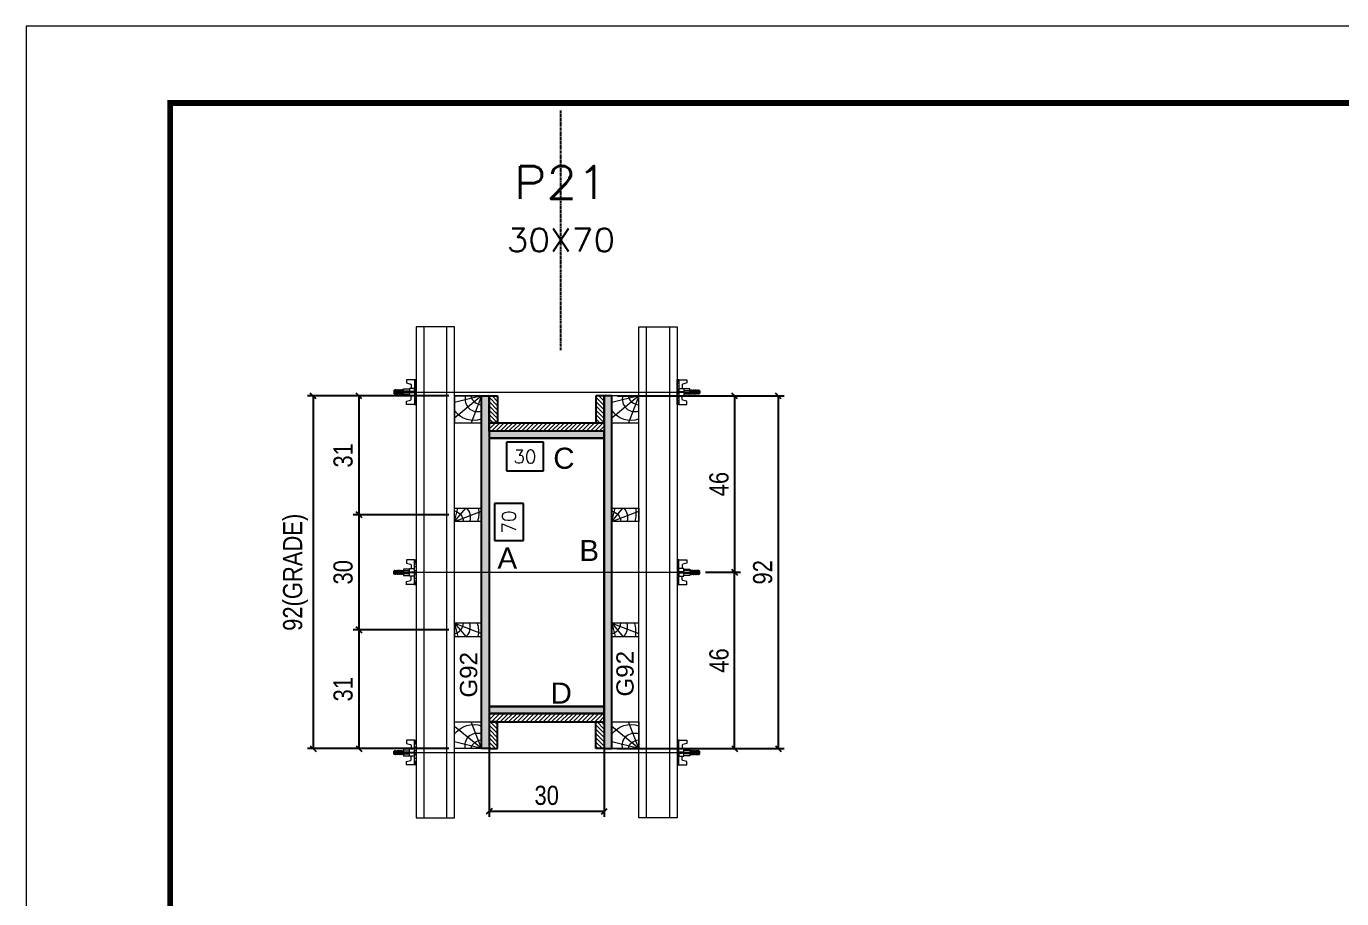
# Model space of a CAD drawing. Extents: x 28748 to 35002, y 14885 to 43501.
# Drawn here: x 30347 to 31033, y 41897 to 42352 of the extents above; entities that cross this region are included whole.
import ezdxf
from ezdxf.enums import TextEntityAlignment as Align

# ---------------------------------------------------------------- set-up
doc = ezdxf.new("R2010")
doc.units = 0
doc.linetypes.add('DASHED', pattern=[0.75, 0.5, -0.25])
doc.linetypes.add('HIDDEN', pattern=[0.375, 0.25, -0.125])
for name, color, linetype in [('CHAPA', 1, 'Continuous'), ('COTA', 241, 'Continuous'), ('MEIO_PONT', 93, 'Continuous'), ('Painéis', 200, 'Continuous'), ('SARRAFO', 251, 'Continuous'), ('Texto de Titulo', 7, 'Continuous'), ('Texto Qtd Sarr', 242, 'Continuous'), ('TEXTO_GERAL', 7, 'Continuous')]:
    doc.layers.add(name, color=color, linetype=linetype)
for name, color, linetype, lineweight in [('Folhas', 255, 'Continuous', 9), ('Hachura', 251, 'Continuous', 9), ('Madeira', 126, 'Continuous', 18), ('Perfil Metálico', 224, 'Continuous', 18), ('SARRAFO DE PRESSAO', 251, 'DASHED', 9), ('Texto Seção', 7, 'Continuous', 15)]:
    doc.layers.add(name, color=color, linetype=linetype, lineweight=lineweight)
doc.styles.add('ARIAL', font='arial.ttf')
doc.styles.add('COTA TECNICA 2X', font='techl___.ttf', dxfattribs={"height": 10})
doc.styles.add('ROMANS', font='romans.shx')
doc.styles.add('SANSSERIF', font='sas_____.pfb')
doc.dimstyles.new('SECAO PILAR', dxfattribs={"dimtxt": 10, "dimasz": 3, "dimexe": 3, "dimexo": 3, "dimgap": 3, "dimtad": 1, "dimdec": 1, "dimlfac": 0.5, "dimzin": 12, "dimdsep": 46, "dimtxsty": 'COTA TECNICA 2X', "dimblk1": 'OBLIQUE', "dimblk2": 'OBLIQUE', "dimsah": 1, "dimcen": 0.9, "dimclrd": 256, "dimclre": 256, "dimclrt": 256, "dimadec": 1, "dimazin": 3, "dimtfac": 1, "dimtdec": 1, "dimtmove": 0, "dimatfit": 3, "dimfxl": 1, "dimtolj": 1, "dimtzin": 12, "dimarcsym": 0})
doc.dimstyles.new('SECÇÃO 2', dxfattribs={"dimtxt": 7, "dimasz": 6, "dimexe": 0.18, "dimexo": 2, "dimgap": -4, "dimtad": 3, "dimdec": 1, "dimlfac": 0.5, "dimzin": 12, "dimdsep": 46, "dimtxsty": 'ROMANS', "dimblk": 'ARCHTICK', "dimcen": 0.09, "dimse1": 1, "dimse2": 1, "dimsd1": 1, "dimsd2": 1, "dimclrd": 180, "dimclre": 5, "dimclrt": 1, "dimadec": 0, "dimazin": 3, "dimtfac": 1, "dimtdec": 1, "dimtofl": 0, "dimtmove": 0, "dimatfit": 3, "dimldrblk": 'ARCHTICK', "dimfxl": 1, "dimtolj": 1, "dimtzin": 0, "dimarcsym": 0})

# ---------------------------------------------------------------- blocks, each defined once
blk = doc.blocks.new('9999999999')
at = {"layer": 'Folhas'}
blk.add_lwpolyline([(98138.98, 34190.21), (99623.98, 34190.21), (99623.98, 35240.21), (98138.98, 35240.21)], close=True, dxfattribs=at)
at = {"layer": 'Folhas', "color": 30, "const_width": 3}
blk.add_lwpolyline([(98213.98, 34230.21), (99583.98, 34230.21), (99583.98, 35200.21), (98213.98, 35200.21)], close=True, dxfattribs=at)
blk = doc.blocks.new('*D199')
at = {"layer": 'COTA', "color": 180, "lineweight": -2, "transparency": 16777216}
for p, q in [((30606.09, 42103.24), (30591.09, 42103.24)), ((30591.09, 42103.24), (30591.09, 42083.91)), ((30606.09, 42083.91), (30606.09, 42103.24)), ((30591.09, 42083.91), (30606.09, 42083.91))]:
    blk.add_line(p, q, dxfattribs=at)
at = {"layer": 'Defpoints', "color": 0, "transparency": 16777216}
for p in [(30588.23, 42137.35), (30588.23, 41997.35), (30610.09, 41997.35)]:
    blk.add_point(p, dxfattribs=at)
at = {"layer": 'COTA', "color": 1, "transparency": 16777216, "insert": (30598.59, 42093.58), "char_height": 7, "attachment_point": 5, "rotation": 90, "style": 'ROMANS'}
blk.add_mtext('\\A1;70', dxfattribs=at)
blk = doc.blocks.new('_ArchTick')
at = {"color": 0, "linetype": 'ByBlock', "const_width": 0.15}
blk.add_lwpolyline([(-0.5, -0.5), (0.5, 0.5)], dxfattribs=at)
blk = doc.blocks.new('_Oblique')
at = {"color": 0, "linetype": 'ByBlock', "lineweight": -2}
blk.add_line((-0.5, -0.5), (0.5, 0.5), dxfattribs=at)
blk = doc.blocks.new('*D200')
at = {"layer": 'COTA', "lineweight": -2, "transparency": 16777216}
for p, q in [((30655.23, 42159.35), (30742.01, 42159.35)), ((30739.01, 42159.35), (30739.01, 41975.35)), ((30655.23, 41975.35), (30742.01, 41975.35))]:
    blk.add_line(p, q, dxfattribs=at)
at = {"layer": 'Defpoints', "color": 0, "transparency": 16777216}
for p in [(30652.23, 42159.35), (30652.23, 41975.35), (30739.01, 41975.35)]:
    blk.add_point(p, dxfattribs=at)
at = {"layer": 'COTA', "lineweight": -2, "transparency": 16777216, "xscale": 3, "yscale": 3, "zscale": 3}
for p, rotation in [((30739.01, 42159.35), 90), ((30739.01, 41975.35), 270)]:
    blk.add_blockref('_Oblique', p, dxfattribs=dict(at, rotation=rotation))
at = {"layer": 'COTA', "transparency": 16777216, "insert": (30730.92, 42067.35), "char_height": 10, "attachment_point": 5, "rotation": 90, "style": 'COTA TECNICA 2X'}
blk.add_mtext('\\A1;92', dxfattribs=at)
blk = doc.blocks.new('*D201')
at = {"layer": 'COTA', "lineweight": -2, "transparency": 16777216}
for p, q in [((30689.23, 42159.35), (30719.24, 42159.35)), ((30716.24, 42159.35), (30716.24, 42067.35)), ((30701.03, 42067.35), (30719.24, 42067.35))]:
    blk.add_line(p, q, dxfattribs=at)
at = {"layer": 'Defpoints', "color": 0, "transparency": 16777216}
for p in [(30686.23, 42159.35), (30698.03, 42067.35), (30716.24, 42067.35)]:
    blk.add_point(p, dxfattribs=at)
at = {"layer": 'COTA', "lineweight": -2, "transparency": 16777216, "xscale": 3, "yscale": 3, "zscale": 3}
for p, rotation in [((30716.24, 42159.35), 90), ((30716.24, 42067.35), 270)]:
    blk.add_blockref('_Oblique', p, dxfattribs=dict(at, rotation=rotation))
at = {"layer": 'COTA', "transparency": 16777216, "insert": (30708.14, 42113.35), "char_height": 10, "attachment_point": 5, "rotation": 90, "style": 'COTA TECNICA 2X'}
blk.add_mtext('\\A1;46', dxfattribs=at)
blk = doc.blocks.new('*D202')
at = {"layer": 'COTA', "lineweight": -2, "transparency": 16777216}
for p, q in [((30701.03, 42067.35), (30719.24, 42067.35)), ((30716.24, 41975.35), (30716.24, 42067.35)), ((30689.23, 41975.35), (30719.24, 41975.35))]:
    blk.add_line(p, q, dxfattribs=at)
at = {"layer": 'Defpoints', "color": 0, "transparency": 16777216}
for p in [(30698.03, 42067.35), (30716.24, 42067.35), (30686.23, 41975.35)]:
    blk.add_point(p, dxfattribs=at)
at = {"layer": 'COTA', "lineweight": -2, "transparency": 16777216, "xscale": 3, "yscale": 3, "zscale": 3}
for p, rotation in [((30716.24, 42067.35), 90), ((30716.24, 41975.35), 270)]:
    blk.add_blockref('_Oblique', p, dxfattribs=dict(at, rotation=rotation))
at = {"layer": 'COTA', "transparency": 16777216, "insert": (30708.14, 42021.35), "char_height": 10, "attachment_point": 5, "rotation": 90, "style": 'COTA TECNICA 2X'}
blk.add_mtext('\\A1;46', dxfattribs=at)
blk = doc.blocks.new('*D203')
at = {"layer": 'COTA', "color": 180, "lineweight": -2, "transparency": 16777216}
for p, q in [((30616.53, 42135.2), (30597.2, 42135.2)), ((30597.2, 42135.2), (30597.2, 42120.2)), ((30616.53, 42120.2), (30616.53, 42135.2)), ((30597.2, 42120.2), (30616.53, 42120.2))]:
    blk.add_line(p, q, dxfattribs=at)
at = {"layer": 'Defpoints', "color": 0, "transparency": 16777216}
for p in [(30588.23, 42137.35), (30648.23, 42137.35), (30648.23, 42116.2)]:
    blk.add_point(p, dxfattribs=at)
at = {"layer": 'COTA', "color": 1, "transparency": 16777216, "insert": (30606.87, 42127.7), "char_height": 7, "attachment_point": 5, "style": 'ROMANS'}
blk.add_mtext('\\A1;30', dxfattribs=at)
blk = doc.blocks.new('titulo1')
at = {"layer": 'Defpoints', "color": 252, "linetype": 'HIDDEN', "ltscale": 2}
blk.add_line((0, 0), (0, 125), dxfattribs=at)
at = {"layer": 'Defpoints', "style": 'ROMANS', "oblique": 15}
blk.add_attdef('FOLHA', text='', height=10, dxfattribs=at).set_placement((0, 15.58), align=Align.MIDDLE_CENTER)
at = {"layer": 'Texto Qtd Sarr', "color": 3, "style": 'ROMANS', "oblique": 15}
for tag, height, p in [('TITULO', 17, (0, 71.45)), ('SEÇÃO', 12, (0, 41.55))]:
    blk.add_attdef(tag, text='', height=height, dxfattribs=at).set_placement(p, align=Align.MIDDLE_CENTER)
blk = doc.blocks.new('PONTALETE')
at = {"layer": 'Madeira'}
for q in [(2.71, 7), (7, 5.76), (7, 1.74)]:
    blk.add_line((0, 0), q, dxfattribs=at)
blk.add_lwpolyline([(0, 0), (7, 0), (7, 7), (0, 7)], close=True, dxfattribs=at)
for centre, radius, start, end in [((2.04, 0.06), 6.23, 37.2818, 109.0913), ((1.09, 0.9), 3.19, 343.603, 109.9847), ((-0.21, -0.78), 3.09, 14.6322, 86.0383)]:
    blk.add_arc(centre, radius, start, end, dxfattribs=at)
blk = doc.blocks.new('*D204')
at = {"layer": 'COTA', "lineweight": -2, "transparency": 16777216}
for p, q in [((30567.23, 42159.35), (30493.46, 42159.35)), ((30496.46, 42159.35), (30496.46, 41975.35)), ((30567.23, 41975.35), (30493.46, 41975.35))]:
    blk.add_line(p, q, dxfattribs=at)
at = {"layer": 'Defpoints', "color": 0, "transparency": 16777216}
for p in [(30570.23, 42159.35), (30496.46, 41975.35), (30570.23, 41975.35)]:
    blk.add_point(p, dxfattribs=at)
at = {"layer": 'COTA', "lineweight": -2, "transparency": 16777216, "xscale": 3, "yscale": 3, "zscale": 3}
for p, rotation in [((30496.46, 42159.35), 90), ((30496.46, 41975.35), 270)]:
    blk.add_blockref('_Oblique', p, dxfattribs=dict(at, rotation=rotation))
at = {"layer": 'COTA', "transparency": 16777216, "insert": (30487.24, 42067.35), "char_height": 10, "attachment_point": 5, "rotation": 90, "style": 'COTA TECNICA 2X'}
blk.add_mtext('\\A1;92(GRADE)', dxfattribs=at)
blk = doc.blocks.new('MEIO PONTALETE')
at = {"layer": 'Madeira'}
for q in [(2.71, 7), (3.5, 2.88), (3.5, 0.87)]:
    blk.add_line((0, 0), q, dxfattribs=at)
blk.add_lwpolyline([(0, 0), (3.5, 0), (3.5, 7), (0, 7)], close=True, dxfattribs=at)
for centre, radius, start, end in [((2.04, 0.06), 6.23, 76.4499, 109.0913), ((1.09, 0.9), 3.19, 40.9063, 109.9847), ((-0.21, -0.78), 3.09, 14.6322, 86.0383)]:
    blk.add_arc(centre, radius, start, end, dxfattribs=at)
blk = doc.blocks.new('*D205')
at = {"layer": 'COTA', "lineweight": -2, "transparency": 16777216}
for p, q in [((30567.23, 42037.35), (30517.3, 42037.35)), ((30520.3, 42037.35), (30520.3, 41975.35)), ((30567.23, 41975.35), (30517.3, 41975.35))]:
    blk.add_line(p, q, dxfattribs=at)
at = {"layer": 'Defpoints', "color": 0, "transparency": 16777216}
for p in [(30570.23, 42037.35), (30520.3, 41975.35), (30570.23, 41975.35)]:
    blk.add_point(p, dxfattribs=at)
at = {"layer": 'COTA', "lineweight": -2, "transparency": 16777216, "xscale": 3, "yscale": 3, "zscale": 3}
for p, rotation in [((30520.3, 42037.35), 90), ((30520.3, 41975.35), 270)]:
    blk.add_blockref('_Oblique', p, dxfattribs=dict(at, rotation=rotation))
at = {"layer": 'COTA', "transparency": 16777216, "insert": (30512.08, 42006.35), "char_height": 10, "attachment_point": 5, "rotation": 90, "style": 'COTA TECNICA 2X'}
blk.add_mtext('\\A1;31', dxfattribs=at)
blk = doc.blocks.new('C')
at = {"layer": 'Hachura', "color": 0}
for p, q in [((0, 3.22), (0, -3.22)), ((0.45, 3.22), (0, 3.22)), ((0.46, 3.16), (0, 3.16)), ((0.46, 3.05), (0, 3.05)), ((0.46, 2.88), (0, 2.88)), ((0, 2.75), (0, -1.16)), ((0.46, 2.65), (0, 2.65)), ((0.46, 2.23), (0, 2.23)), ((0.46, 1.51), (0, 1.51)), ((0.39, 0.49), (0.17, 0.49)), ((0.45, -3.23), (0.45, 3.22)), ((0.45, 3.22), (2.58, 3.22)), ((1.74, 0.97), (0.45, 0.97)), ((1.45, 0.1), (0.45, 0.1)), ((1.35, 1.94), (1.35, 0.96)), ((2.58, 2.39), (1.47, 2.09)), ((1.74, -0.97), (1.74, 0.97)), ((1.74, 0.97), (1.74, 0.84)), ((1.74, 0.97), (1.74, 0.84)), ((1.74, 0.84), (3.35, 0.84)), ((3.35, 0.45), (1.74, 0.45)), ((2.58, 3.22), (2.58, 2.39)), ((3.32, 0.84), (3.32, -0.84)), ((3.35, 0.84), (3.35, -0.84)), ((3.68, 0.45), (3.35, 0.45)), ((3.84, -0.52), (3.35, 0.45)), ((3.35, 0.06), (3.67, -0.57)), ((3.68, 0.45), (4.16, -0.52)), ((3.72, 0.5), (4.25, -0.57)), ((4.37, -0.55), (3.83, 0.53)), ((4.15, 0.45), (3.93, 0.45)), ((4.42, -0.52), (3.93, 0.45)), ((4.15, 0.45), (4.26, 0.45)), ((4.26, 0.45), (4.74, -0.52)), ((4.3, 0.5), (4.83, -0.57)), ((4.95, -0.55), (4.41, 0.53)), ((4.51, 0.45), (4.84, 0.45)), ((5, -0.52), (4.51, 0.45)), ((4.84, 0.45), (5.32, -0.52)), ((4.88, 0.5), (5.41, -0.57)), ((5.53, -0.55), (4.99, 0.53)), ((5.58, -0.52), (5.09, 0.45)), ((5.42, 0.45), (5.09, 0.45)), ((5.58, -0.52), (5.09, 0.45)), ((5.42, 0.45), (5.74, -0.19)), ((5.46, 0.5), (5.74, -0.07)), ((5.74, 0.19), (5.57, 0.53)), ((5.74, 0.32), (5.68, 0.45)), ((5.68, 0.45), (5.74, 0.45)), ((5.74, 0.45), (5.9, 0.29)), ((5.74, 0.45), (5.74, -0.52)), ((5.9, -0.36), (5.9, 0.29)), ((0.45, 0), (0, 0)), ((0.46, -1.52), (0, -1.52)), ((0.46, -2.23), (0, -2.23)), ((0.46, -2.65), (0, -2.65)), ((0.46, -2.88), (0, -2.88)), ((0.46, -3.05), (0, -3.05)), ((0.46, -3.16), (0, -3.16)), ((0, -3.22), (2.57, -3.22)), ((0.08, -0.48), (0.29, -0.48)), ((0.29, -0.48), (0.4, -0.48)), ((0.45, 0), (0.45, -0.97)), ((0.45, -0.16), (1.45, -0.16)), ((0.45, -0.65), (0.45, -0.32)), ((0.45, -3.23), (0.45, -0.65)), ((0.45, -0.97), (1.74, -0.97)), ((1.35, -1.94), (1.35, -0.97)), ((2.58, -2.39), (1.47, -2.1)), ((3.35, -0.32), (1.74, -0.32)), ((3.35, -0.84), (1.74, -0.84)), ((2.58, -3.23), (2.58, -2.39)), ((3.35, -0.07), (3.58, -0.52)), ((3.35, -0.52), (3.58, -0.52)), ((3.84, -0.52), (4.16, -0.52)), ((4.42, -0.52), (4.74, -0.52)), ((4.63, -0.52), (4.74, -0.52)), ((5, -0.52), (5.32, -0.52)), ((5.58, -0.52), (5.74, -0.52)), ((5.74, -0.52), (5.9, -0.36)), ((5.74, -0.52), (5.74, -0.52))]:
    blk.add_line(p, q, dxfattribs=at)
for centre, radius, start, end in [((1.52, 1.94), 0.161, 104.7436, 180), ((1.44, -0.03), 0.129, 272.695, 87.305), ((3.81, 0.39), 0.143, 25.5688, 154.4312), ((4.39, 0.39), 0.143, 25.5688, 154.4312), ((4.97, 0.39), 0.143, 25.5688, 154.4312), ((5.55, 0.39), 0.143, 25.5688, 154.4312), ((0.17, -0.37), 0.174, 221.744, 317.8592), ((1.52, -1.94), 0.161, 180, 255.2564), ((3.71, -0.4), 0.174, 222.1408, 318.256), ((4.29, -0.4), 0.174, 222.1408, 318.256), ((4.87, -0.4), 0.174, 222.1408, 318.256), ((5.45, -0.4), 0.174, 222.1408, 318.256), ((5.61, -0.4), 0.174, 317.8592, 318.256)]:
    blk.add_arc(centre, radius, start, end, dxfattribs=at)
blk = doc.blocks.new('*D206')
at = {"layer": 'COTA', "lineweight": -2, "transparency": 16777216}
for p, q in [((30567.23, 42159.35), (30517.3, 42159.35)), ((30520.3, 42159.35), (30520.3, 42097.35)), ((30567.23, 42097.35), (30517.3, 42097.35))]:
    blk.add_line(p, q, dxfattribs=at)
at = {"layer": 'Defpoints', "color": 0, "transparency": 16777216}
for p in [(30570.23, 42159.35), (30520.3, 42097.35), (30570.23, 42097.35)]:
    blk.add_point(p, dxfattribs=at)
at = {"layer": 'COTA', "lineweight": -2, "transparency": 16777216, "xscale": 3, "yscale": 3, "zscale": 3}
for p, rotation in [((30520.3, 42159.35), 90), ((30520.3, 42097.35), 270)]:
    blk.add_blockref('_Oblique', p, dxfattribs=dict(at, rotation=rotation))
at = {"layer": 'COTA', "transparency": 16777216, "insert": (30512.08, 42128.35), "char_height": 10, "attachment_point": 5, "rotation": 90, "style": 'COTA TECNICA 2X'}
blk.add_mtext('\\A1;31', dxfattribs=at)
blk = doc.blocks.new('*D207')
at = {"layer": 'COTA', "lineweight": -2, "transparency": 16777216}
for p, q in [((30567.23, 42097.35), (30517.3, 42097.35)), ((30520.3, 42097.35), (30520.3, 42037.35)), ((30567.23, 42037.35), (30517.3, 42037.35))]:
    blk.add_line(p, q, dxfattribs=at)
at = {"layer": 'Defpoints', "color": 0, "transparency": 16777216}
for p in [(30570.23, 42097.35), (30520.3, 42037.35), (30570.23, 42037.35)]:
    blk.add_point(p, dxfattribs=at)
at = {"layer": 'COTA', "lineweight": -2, "transparency": 16777216, "xscale": 3, "yscale": 3, "zscale": 3}
for p, rotation in [((30520.3, 42097.35), 90), ((30520.3, 42037.35), 270)]:
    blk.add_blockref('_Oblique', p, dxfattribs=dict(at, rotation=rotation))
at = {"layer": 'COTA', "transparency": 16777216, "insert": (30512.08, 42067.35), "char_height": 10, "attachment_point": 5, "rotation": 90, "style": 'COTA TECNICA 2X'}
blk.add_mtext('\\A1;30', dxfattribs=at)
blk = doc.blocks.new('*D1465')
at = {"layer": 'COTA', "lineweight": -2, "transparency": 16777216}
for p, q in [((30588.23, 41990.75), (30588.23, 41939.71)), ((30648.23, 41990.75), (30648.23, 41939.71)), ((30588.23, 41942.71), (30648.23, 41942.71))]:
    blk.add_line(p, q, dxfattribs=at)
at = {"layer": 'Defpoints', "color": 0, "transparency": 16777216}
for p in [(30588.23, 41993.75), (30648.23, 41993.75), (30648.23, 41942.71)]:
    blk.add_point(p, dxfattribs=at)
at = {"layer": 'COTA', "lineweight": -2, "transparency": 16777216, "xscale": 3, "yscale": 3, "zscale": 3, "rotation": 180}
blk.add_blockref('_Oblique', (30588.23, 41942.71), dxfattribs=at)
at = {"layer": 'COTA', "lineweight": -2, "transparency": 16777216, "xscale": 3, "yscale": 3, "zscale": 3}
blk.add_blockref('_Oblique', (30648.23, 41942.71), dxfattribs=at)
at = {"layer": 'COTA', "transparency": 16777216, "insert": (30618.23, 41950.93), "char_height": 10, "attachment_point": 5, "style": 'COTA TECNICA 2X'}
blk.add_mtext('\\A1;30', dxfattribs=at)

msp = doc.modelspace()

# ---------------------------------------------------------------- hatches: boundary and pattern name
at = {"layer": 'Hachura'}
h = msp.add_hatch(color=256, dxfattribs=at)
h.dxf.hatch_style = 1
h.paths.add_polyline_path([(30588.23, 41975.35), (30584.23, 41975.35), (30584.23, 42159.35), (30588.23, 42159.35)])
h = msp.add_hatch(color=256, dxfattribs=at)
h.dxf.hatch_style = 1
h.paths.add_polyline_path([(30588.23, 41975.35), (30584.23, 41975.35), (30584.23, 42159.35), (30588.23, 42159.35)])
h = msp.add_hatch(dxfattribs=at)
h.set_pattern_fill('ANSI31', color=256, scale=0.5, angle=90, style=0)
h.set_pattern_definition([(135, (7696.8251, 51283.2992), (-1.12253202, -1.12253202), [])])
h.paths.add_polyline_path([(30588.23, 42145.35), (30592.63, 42145.35), (30592.63, 42159.35), (30588.23, 42159.35)])
h = msp.add_hatch(dxfattribs=at)
h.set_pattern_fill('ANSI31', color=256, scale=0.5, angle=90, style=0)
h.set_pattern_definition([(135, (7718.8251, 51283.2992), (-1.12253202, -1.12253202), [])])
h.paths.add_polyline_path([(30648.23, 42145.35), (30643.83, 42145.35), (30643.83, 42159.35), (30648.23, 42159.35)])
h = msp.add_hatch(color=256, dxfattribs=at)
h.dxf.hatch_style = 1
h.paths.add_polyline_path([(30648.23, 41975.35), (30652.23, 41975.35), (30652.23, 42159.35), (30648.23, 42159.35)])
h = msp.add_hatch(color=256, dxfattribs=at)
h.dxf.hatch_style = 1
h.paths.add_polyline_path([(30648.23, 41975.35), (30652.23, 41975.35), (30652.23, 42159.35), (30648.23, 42159.35)])
h = msp.add_hatch(dxfattribs=at)
h.set_pattern_fill('ANSI31', color=256, scale=0.5, style=0)
h.set_pattern_definition([(45, (39698.1851, 65070.3555), (-1.12253202, 1.12253202), [])])
h.paths.add_polyline_path([(30648.23, 42140.95), (30648.23, 42145.35), (30588.23, 42145.35), (30588.23, 42140.95)])
h = msp.add_hatch(color=256, dxfattribs=at)
h.dxf.hatch_style = 1
h.paths.add_polyline_path([(30588.23, 42140.95), (30588.23, 42137.35), (30648.23, 42137.35), (30648.23, 42140.95)])
h = msp.add_hatch(color=256, dxfattribs=at)
h.dxf.hatch_style = 1
h.paths.add_polyline_path([(30588.23, 42140.95), (30588.23, 42137.35), (30648.23, 42137.35), (30648.23, 42140.95)])
h = msp.add_hatch(color=256, dxfattribs=at)
h.dxf.hatch_style = 1
h.paths.add_polyline_path([(30588.23, 41997.35), (30588.23, 41993.75), (30648.23, 41993.75), (30648.23, 41997.35)])
h = msp.add_hatch(color=256, dxfattribs=at)
h.dxf.hatch_style = 1
h.paths.add_polyline_path([(30588.23, 41997.35), (30588.23, 41993.75), (30648.23, 41993.75), (30648.23, 41997.35)])
h = msp.add_hatch(dxfattribs=at)
h.set_pattern_fill('ANSI31', color=256, scale=0.5, style=0)
h.set_pattern_definition([(45, (40073.1851, 64885.1555), (-1.12253202, 1.12253202), [])])
h.paths.add_polyline_path([(30648.23, 41993.75), (30648.23, 41989.35), (30588.61, 41989.35), (30588.61, 41993.75)])
h = msp.add_hatch(dxfattribs=at)
h.set_pattern_fill('ANSI31', color=256, scale=0.5, angle=90, style=0)
h.set_pattern_definition([(135, (7696.8251, 51478.2992), (-1.12253202, -1.12253202), [])])
h.paths.add_polyline_path([(30588.23, 41989.35), (30592.63, 41989.35), (30592.63, 41975.35), (30588.23, 41975.35)])
h = msp.add_hatch(dxfattribs=at)
h.set_pattern_fill('ANSI31', color=256, scale=0.5, angle=90, style=0)
h.set_pattern_definition([(135, (7718.8251, 51478.2992), (-1.12253202, -1.12253202), [])])
h.paths.add_polyline_path([(30648.23, 41989.35), (30643.83, 41989.35), (30643.83, 41975.35), (30648.23, 41975.35)])

# ---------------------------------------------------------------- linework, layer by layer
at = {"layer": 'CHAPA'}
for points in [[(30588.23, 41975.35), (30584.23, 41975.35), (30584.23, 42159.35), (30588.23, 42159.35)], [(30588.23, 41975.35), (30584.23, 41975.35), (30584.23, 42159.35), (30588.23, 42159.35)], [(30648.23, 41975.35), (30652.23, 41975.35), (30652.23, 42159.35), (30648.23, 42159.35)], [(30648.23, 41975.35), (30652.23, 41975.35), (30652.23, 42159.35), (30648.23, 42159.35)], [(30588.23, 42140.95), (30588.23, 42137.35), (30648.23, 42137.35), (30648.23, 42140.95)], [(30588.23, 42140.95), (30588.23, 42137.35), (30648.23, 42137.35), (30648.23, 42140.95)], [(30588.23, 41997.35), (30588.23, 41993.75), (30648.23, 41993.75), (30648.23, 41997.35)], [(30588.23, 41997.35), (30588.23, 41993.75), (30648.23, 41993.75), (30648.23, 41997.35)]]:
    msp.add_lwpolyline(points, close=True, dxfattribs=at)
at = {"layer": 'Hachura'}
for p, q in [((30539.43, 42161.35), (30693.23, 42161.36)), ((30539.43, 42067.35), (30693.23, 42067.34)), ((30539.43, 41973.35), (30693.23, 41973.34))]:
    msp.add_line(p, q, dxfattribs=at)
at = {"layer": 'Madeira'}
for points in [[(30584.23, 41975.35), (30570.23, 41975.35), (30570.23, 42159.35), (30584.23, 42159.35)], [(30652.23, 41975.35), (30666.23, 41975.35), (30666.23, 42159.35), (30652.23, 42159.35)]]:
    msp.add_lwpolyline(points, close=True, dxfattribs=at)
at = {"layer": 'Painéis'}
msp.add_lwpolyline([(30648.23, 42137.35), (30588.23, 42137.35), (30588.23, 41997.35), (30648.23, 41997.35)], close=True, dxfattribs=at)
at = {"layer": 'Perfil Metálico'}
for points in [[(30550.23, 41939.35), (30570.23, 41939.35), (30570.23, 42195.35), (30550.23, 42195.35)], [(30566.23, 42195.35), (30554.23, 42195.35), (30554.23, 41939.35), (30566.23, 41939.35)], [(30686.23, 41939.35), (30666.23, 41939.35), (30666.23, 42195.35), (30686.23, 42195.35)], [(30670.23, 42195.35), (30682.23, 42195.35), (30682.23, 41939.35), (30670.23, 41939.35)]]:
    msp.add_lwpolyline(points, close=True, dxfattribs=at)
at = {"layer": 'SARRAFO'}
for points in [[(30592.63, 42159.35), (30592.63, 42145.35), (30588.23, 42145.35), (30588.23, 42159.35)], [(30643.83, 42159.35), (30643.83, 42145.35), (30648.23, 42145.35), (30648.23, 42159.35)], [(30588.23, 42145.35), (30648.23, 42145.35), (30648.23, 42140.95), (30588.23, 42140.95)], [(30588.23, 41989.35), (30648.23, 41989.35), (30648.23, 41993.75), (30588.23, 41993.75)], [(30592.63, 41975.35), (30592.63, 41989.35), (30588.23, 41989.35), (30588.23, 41975.35)], [(30643.83, 41975.35), (30643.83, 41989.35), (30648.23, 41989.35), (30648.23, 41975.35)]]:
    msp.add_lwpolyline(points, close=True, dxfattribs=at)

# ---------------------------------------------------------------- block references
at = {"layer": 'Hachura', "linetype": 'Continuous', "yscale": 2, "zscale": 2, "rotation": 180}
for p, xscale in [((30550.23, 42161.35), 2), ((30686.23, 42161.35), -2)]:
    msp.add_blockref('C', p, dxfattribs=dict(at, xscale=xscale))
at = {"layer": 'Hachura', "linetype": 'Continuous', "yscale": 2, "zscale": 2}
for p, xscale in [((30550.23, 42067.35), -2), ((30686.23, 42067.35), 2), ((30550.23, 41973.35), -2), ((30686.23, 41973.35), 2)]:
    msp.add_blockref('C', p, dxfattribs=dict(at, xscale=xscale))
at = {"layer": 'MEIO_PONT'}
for name, p, xscale, yscale, zscale, rotation in [('PONTALETE', (30584.23, 42159.35), 2, 2, 2, 180), ('PONTALETE', (30666.23, 42159.35), 2, 2, 2, 180), ('MEIO PONTALETE', (30570.23, 42093.85), -1.999999997962732, 1.999999997962732, 1.999999997962732, 270), ('MEIO PONTALETE', (30652.23, 42093.85), -1.999999997962732, 1.999999997962732, 1.999999997962732, 270), ('MEIO PONTALETE', (30570.23, 42040.85), 1.999999997962732, 1.999999997962732, 1.999999997962732, 270), ('MEIO PONTALETE', (30652.23, 42040.85), 1.999999997962732, 1.999999997962732, 1.999999997962732, 270)]:
    msp.add_blockref(name, p, dxfattribs=dict(at, xscale=xscale, yscale=yscale, zscale=zscale, rotation=rotation))
at = {"layer": 'MEIO_PONT', "xscale": -2, "yscale": 2, "zscale": 2}
for p in [(30584.23, 41975.35), (30666.23, 41975.35)]:
    msp.add_blockref('PONTALETE', p, dxfattribs=at)
at = {"layer": 'SARRAFO DE PRESSAO', "color": 6, "linetype": 'ByBlock'}
msp.add_blockref('9999999999', (-67792.14, 7111.96), dxfattribs=at)
at = {"layer": 'Texto Seção'}
ref = msp.add_blockref('titulo1', (30625.64, 42183.22), dxfattribs=at)
ref.add_attrib('TITULO', 'P21', dxfattribs={"layer": 'Texto de Titulo', "color": 7, "height": 17, "style": 'ROMANS', "width": 1.1}).set_placement((30625.64, 42270.72), align=Align.MIDDLE_CENTER)
ref.add_attrib('SEÇÃO', '30X70', dxfattribs={"layer": 'Texto de Titulo', "color": 7, "height": 12, "style": 'ROMANS', "width": 1.1}).set_placement((30625.64, 42240.72), align=Align.MIDDLE_CENTER)

# ---------------------------------------------------------------- texts
at = {"layer": 'TEXTO_GERAL', "style": 'ARIAL'}
for s, p in [('C', (30627.22, 42126.85)), ('A', (30597.69, 42074.79)), ('B', (30640.41, 42078.71)), ('D', (30625.81, 42004.35))]:
    msp.add_text(s, height=11, dxfattribs=at).set_placement(p, align=Align.MIDDLE_CENTER)
at = {"layer": 'TEXTO_GERAL', "color": 0, "linetype": 'Continuous', "style": 'SANSSERIF'}
for p in [(30577.5, 42002.01), (30659.07, 42002.56)]:
    msp.add_text('G92', height=9, rotation=90, dxfattribs=at).set_placement(p, align=Align.MIDDLE_LEFT)

# ---------------------------------------------------------------- dimensions: what is measured, and where the dimension line sits
at = {"layer": 'COTA'}
dim = msp.add_linear_dim(base=(30496.46, 41975.35), p1=(30570.23, 42159.35), p2=(30570.23, 41975.35), angle=270, text='<>(GRADE)', dimstyle='SECAO PILAR', dxfattribs=at)
dim.commit()
dim.dimension.update_dxf_attribs({"geometry": '*D204', "text_midpoint": (30487.24, 42067.35)})
for base, p1, p2, angle, picture, middle in [((30520.3, 42097.35), (30570.23, 42159.35), (30570.23, 42097.35), 270, '*D206', (30512.08, 42128.35)), ((30739.01, 41975.35), (30652.23, 42159.35), (30652.23, 41975.35), 270, '*D200', (30730.92, 42067.35)), ((30716.24, 42067.35), (30686.23, 42159.35), (30698.03, 42067.35), 270, '*D201', (30708.14, 42113.35)), ((30520.3, 42037.35), (30570.23, 42097.35), (30570.23, 42037.35), 270, '*D207', (30512.08, 42067.35)), ((30716.24, 42067.35), (30686.23, 41975.35), (30698.03, 42067.35), 90, '*D202', (30708.14, 42021.35)), ((30520.3, 41975.35), (30570.23, 42037.35), (30570.23, 41975.35), 270, '*D205', (30512.08, 42006.35))]:
    dim = msp.add_linear_dim(base=base, p1=p1, p2=p2, angle=angle, dimstyle='SECAO PILAR', dxfattribs=at)
    dim.commit()
    dim.dimension.update_dxf_attribs({"geometry": picture, "text_midpoint": middle})
dim = msp.add_linear_dim(base=(30610.09, 41997.35), p1=(30588.23, 42137.35), p2=(30588.23, 41997.35), angle=270, dimstyle='SECÇÃO 2', dxfattribs=at)
dim.commit()
dim.dimension.update_dxf_attribs({"geometry": '*D199', "text_midpoint": (30610.09, 42093.58), "dimtype": 160})
dim = msp.add_linear_dim(base=(30648.23, 42116.2), p1=(30588.23, 42137.35), p2=(30648.23, 42137.35), dimstyle='SECÇÃO 2', dxfattribs=at)
dim.commit()
dim.dimension.update_dxf_attribs({"geometry": '*D203', "text_midpoint": (30606.87, 42116.2), "dimtype": 160})
dim = msp.add_linear_dim(base=(30648.23, 41942.71), p1=(30588.23, 41993.75), p2=(30648.23, 41993.75), dimstyle='SECAO PILAR', dxfattribs=at)
dim.commit()
dim.dimension.update_dxf_attribs({"geometry": '*D1465', "text_midpoint": (30618.23, 41950.93)})

doc.saveas('drawing.dxf')
